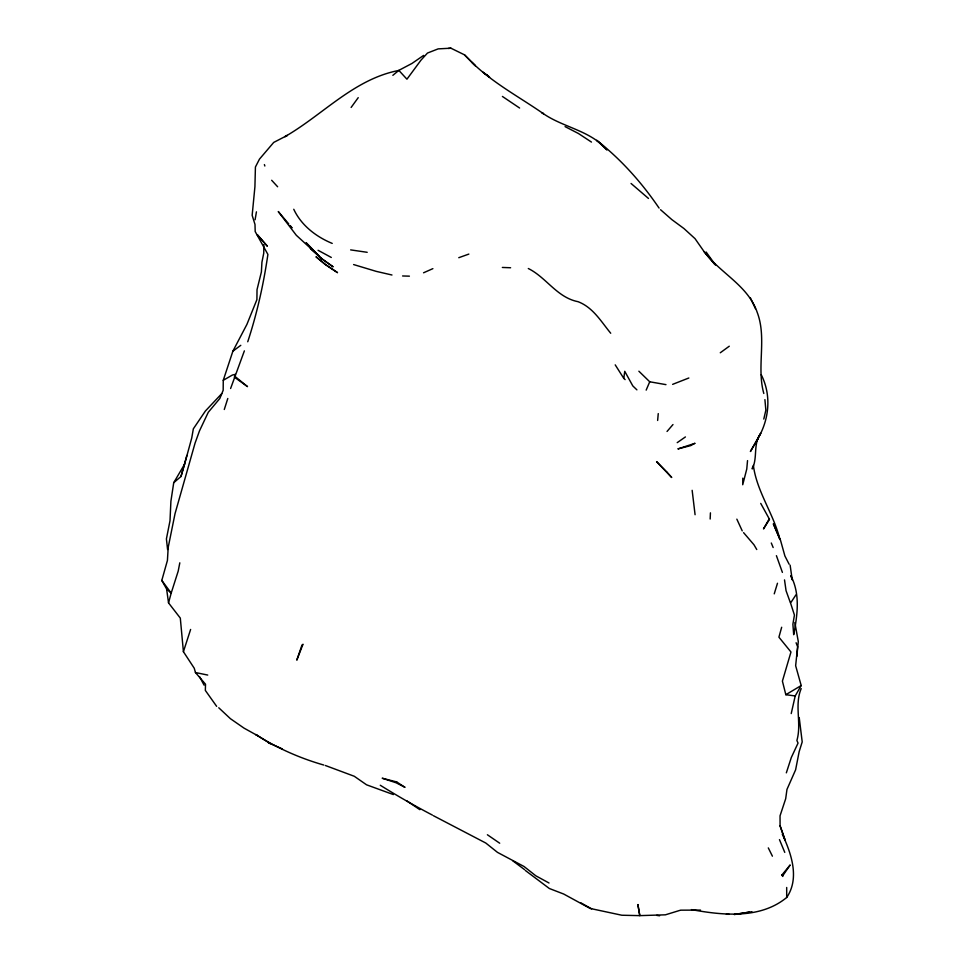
<?xml version="1.0" encoding="UTF-8"?>
<svg xmlns="http://www.w3.org/2000/svg" width="964" height="964" viewBox="0 0 964 964"><rect width="100%" height="100%" fill="white"/><g stroke="black" fill="none" stroke-linecap="round" stroke-linejoin="round"><path stroke-width="1.45" d="M263.847 244.639L263.75 253.158L261.931 262.22L261.389 271.932L257.027 289.67L256.906 299.611L246.905 324.41L232.878 351.197L223.262 380.298L223.178 390.251L219.816 398.506L208.284 412.279L199.5 430.836L195.041 443.199L175.026 513.692L168.206 547.359L167.423 560.446L161.795 580.436L166.615 589.028L171.194 593.089L168.531 602.886L180.304 618.093L183.413 651.7L194.258 668.257L195.451 672.535L205.513 684.211L205.344 690.429L216.647 706.347M742.81 478.156L742.726 484.747L746.763 469.034L747.534 460.611M710.167 519.03L710.432 512.848M791.227 713.577L795.204 695.948L801.192 685.537L795.649 665.714L797.614 646.736L796.095 642.759M657.641 420.461L658.255 413.604M796.842 656.339L798.288 641.53L794.83 622.503M801.192 688.609C794.131 705.407 801.891 723.108 796.903 740.473L798.047 743.099L791.324 757.487L786.335 772.839M221.756 393.637L205.404 411.001L193.342 428.823L191.74 437.993L184.558 464.262L173.725 482.711L170.905 501.244L170.001 520.777L166.411 538.912L167.579 549.528M625.118 379.611L623.78 378.37L624.756 371.309L632.794 385.901L636.903 389.854M255.099 219.744L256.436 211.839M179.81 562.819L178.207 571.098L171.194 593.089L161.795 580.436M752.776 466.395L752.221 468.95C757.969 457.623 752.764 444.139 760.704 433.354C769.67 414.833 770.634 393.312 761.247 374.743M230.601 388.504L244.374 350.86M763.801 419.075L765.862 410.134L764.91 399.638M782.937 875.481L782.708 876.421L781.912 874.987L790.179 864.973L782.937 875.481L781.912 874.987M781.671 627.251L778.912 637.18L790.974 652.001L782.406 681.126L785.841 694.707L795.204 695.948M173.725 482.711L180.991 476.493L186.871 455.466M180.991 476.493L184.558 464.262M774.249 593.848L777.478 583.256M224.287 409.495L227.793 398.493M183.413 651.7L190.619 629.444M247.736 341.762C257.087 313.336 263.594 284.006 267.896 254.424L255.195 231.565L255.002 224.479L252.158 215.309L254.918 186.739L255.424 167.001L259.485 159.108L273.716 142.419L287.308 135.406L284.946 136.659C322.88 114.861 353.836 79.229 398.506 70.517M646.169 390.119L649.724 381.78L638.879 371.212M691.465 909.606C722.976 915.402 760.379 919.21 786.696 897.484C799.915 878.18 791.251 853.309 782.286 834.209M754.872 444.428L760.704 433.354L750.402 451.514L758.258 438.403M769.043 519.21L763.488 528.935L769.525 519.367L760.729 503.389M525.44 870.54L549.347 888.507L563.711 894.038L590.113 908.437L621.84 915.234L639.795 915.631L637.891 904.581L639.795 915.631L665.413 914.824L679.945 910.353M795.915 594.909L790.552 603.042L794.432 615.068L792.89 624.262L793.697 634.698C797.361 615.14 800.433 594.631 791.034 576.062M351.125 107.45L358.222 97.653M667.04 431.462L672.98 424.546M392.854 75.337L398.843 70.384L406.941 79.193L421.015 60.117L427.486 53.044L438.174 48.875L450.935 48.2L464.515 54.852L475.204 65.648L464.515 54.852M232.878 351.197L240.795 345.317M720.277 352.776L729.278 346.209M688.838 377.996L672.631 384.359M677.21 442.657L685.416 436.933M423.618 55.406L411.977 63.443L399.06 70.252M785.841 694.707L801.192 685.537M223.262 380.298L232.372 375.044L235.373 374.357L234.36 377.141L247.507 386.624L234.915 376.358M423.558 272.788L432.884 268.643M458.768 257.701L468.853 254.086M749.329 912.137L734.291 914.499L751.92 911.715M448.356 48.453L450.935 48.2M680.692 910.173L700.515 910.1M726.386 914.282L729.133 914.306M402.578 275.969L409.399 276.162M502.352 267.45L510.607 267.751M350.643 249.893L367.2 252.303M656.689 915.366L659.581 915.8M649.724 381.78L665.967 384.636M195.451 672.535L207.73 675.065M391.974 275.005L376.273 271.378L353.607 264.558M323.771 765.03C299.937 758.234 276.668 747.919 255.809 734.532L270.378 743.642L282.259 748.883M393.384 794.577L366.549 784.804L354.282 776.273L325.35 765.488M268.329 742.726L270.378 743.642M332.219 243.41C316.108 236.77 301.226 225.347 293.767 209.272M432.39 815.074C414.628 805.808 397.288 795.854 380.286 785.262M433.426 815.713L485.784 843.03L497.484 852.369L524.067 866.516L535.815 875.806L549.022 883M565.085 126.621L578.46 133.514L591.462 142.082M318.084 250.291L331.303 257.46M257.28 735.484L244.013 728.121L230.42 718.698L218.756 707.769M580.762 902.798L591.619 908.835M528.308 268.51C546.455 277.524 556.951 297.539 578.063 301.696C593.005 307.383 601.066 321.506 610.718 333.243M519.608 108.028L502.413 96.448M406.892 800.915L419.846 809.676M487.386 834.752L499.701 843.223M322.325 259.147L333.11 266.835L320.952 258.147L310.974 248.7L322.325 259.147L320.952 258.147M512.848 860.852L524.609 869.661M631.059 183.473L648.483 198.451M471.926 62.359C493.158 83.229 519.476 97.015 543.539 113.776L541.889 112.631C562.349 127.513 590.101 130.068 606.983 149.938L596.704 140.31C621.033 159.349 641.723 182.582 659.075 208.079M660.557 209.718L671.86 219.623L683.898 228.492L695.032 238.65L704.154 251.7L714.469 264.064M309.974 247.748L318.554 255.605L306.275 242.892L318.554 255.605L296.297 235.264L278.259 211.538L288.718 223.877M704.154 251.7C720.349 273.234 748.16 285.681 757.174 312.264C767.115 338.388 756.366 366.802 763.801 393.469M271.667 180.268L277.632 186.763M257.171 234.698L267.365 246.206L257.46 234.782M743.593 532.658L753.981 544.781L756.764 549.528M706.142 252.026L715.493 265.124M615.213 364.862L623.78 378.37M204.079 685.139L199.548 676.632M789.118 564.205L784.901 555.987L780.635 540.671L773.345 523.777L779.876 539.37C773.682 513.824 756.776 491.652 753.378 465.443M768.296 847.898L772.405 856.177M750.426 297.972L755.475 308.709M736.845 519.15L742.22 530.863M784.768 852.381L779.466 839.62M771.296 543.009L773.152 547.528M782.394 572.387L776.406 555.674M790.372 602.705L786.058 590.703L784.515 579.894M780.081 825.835L785.13 840.271L780.081 825.835L780.045 815.809L785.684 798.746L786.973 789.42L795.613 769.814L799.156 751.655L802.205 741.919L799.216 717.577M264.389 164.591L264.847 166.013M790.938 575.785L792.203 579.798L790.131 565.145M695.08 514.716L692.152 490.327M166.615 589.028L168.531 602.886M786.684 887.483L786.696 897.484M301.865 645.398L296.792 660.147L302.997 644.241L301.865 645.398M694.815 443.356L690.73 445.609L677.885 448.923L694.815 443.356M396.674 781.924L382.19 778.213L396.108 782.78L405.013 787.347L396.674 781.924M337.448 272.583L324.988 264.329L315.999 256.761L325.868 264.787L337.448 272.583M487.097 75.228L483.024 72.252L489.592 77.132L487.097 75.228M667.257 472.468L656.58 461.636L671.715 477.505L667.257 472.468M291.863 227.745L290.007 225.504L291.863 227.793"/></g></svg>
